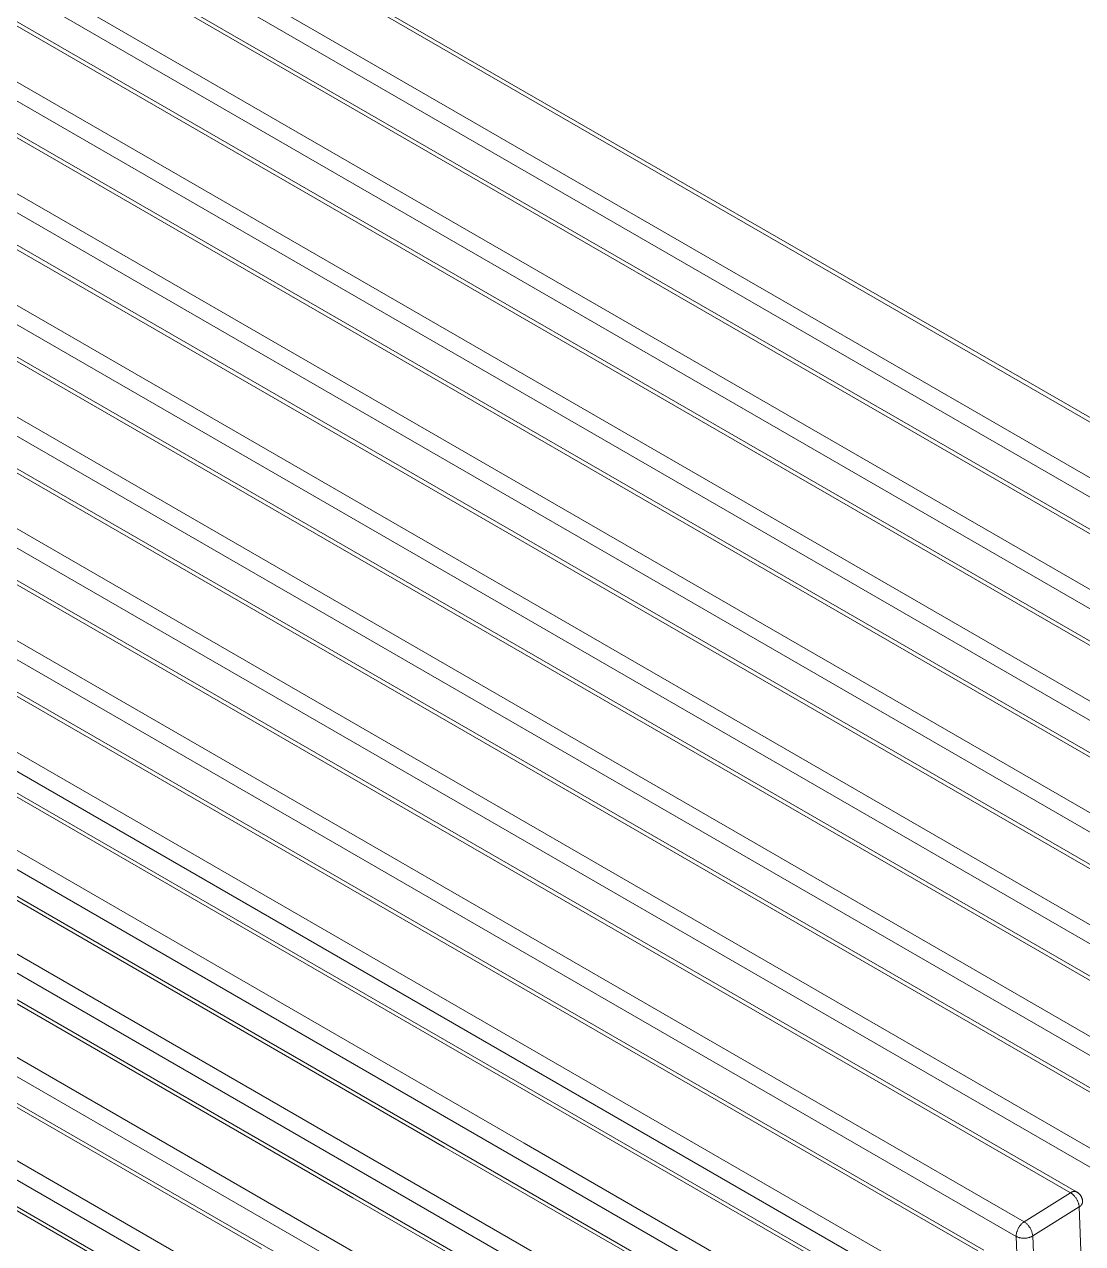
# Model space of a CAD drawing. Header units: millimetres. Extents: x -30 to 4992, y -440 to 3111.
# Drawn here: x 1164.2 to 1460.3, y 197.8 to 539.1 of the extents above; entities that cross this region are included whole.
import ezdxf

# ---------------------------------------------------------------- set-up
doc = ezdxf.new("R2010")
doc.units = ezdxf.units.MM
doc.layers.add('ZANO_R', color=7, linetype='Continuous', lineweight=0)

msp = doc.modelspace()

# ---------------------------------------------------------------- linework, layer by layer
at = {"layer": 'ZANO_R'}
for p, q in [((1638.79, 325.94), (807.44, 805.92)), ((809.2, 806.14), (1640.51, 326.18)), ((794.45, 797.79), (1625.8, 317.81)), ((1623.58, 313.73), (792.23, 793.71)), ((1612.81, 309.67), (781.46, 789.65)), ((783.21, 789.87), (1614.52, 309.91)), ((768.46, 781.52), (1599.81, 301.54)), ((1597.59, 297.46), (766.24, 777.44)), ((1586.82, 293.4), (755.47, 773.38)), ((757.23, 773.6), (1588.53, 293.64)), ((742.48, 765.25), (1573.83, 285.27)), ((1571.61, 281.19), (740.26, 761.17)), ((1560.84, 277.13), (729.49, 757.11)), ((731.24, 757.32), (1562.55, 277.37)), ((716.49, 748.98), (1547.84, 269)), ((1545.62, 264.92), (714.27, 744.9)), ((1534.85, 260.86), (703.5, 740.84)), ((705.26, 741.05), (1536.56, 261.1)), ((690.51, 732.71), (1521.86, 252.72)), ((1519.64, 248.65), (688.29, 728.63)), ((1508.86, 244.59), (677.51, 724.57)), ((679.27, 724.78), (1510.58, 244.83)), ((664.52, 716.43), (1495.87, 236.45)), ((1493.65, 232.38), (662.3, 712.36)), ((1482.88, 228.32), (651.53, 708.3)), ((653.28, 708.51), (1484.59, 228.56)), ((638.54, 700.16), (1469.89, 220.18)), ((1467.66, 216.11), (636.31, 696.09)), ((1456.89, 212.05), (625.54, 692.03)), ((627.3, 692.24), (1458.61, 212.28)), ((612.55, 683.89), (1443.9, 203.91)), ((1441.68, 199.84), (610.33, 679.82)), ((601.31, 675.97), (1432.62, 196.01)), ((1430.91, 195.78), (599.56, 675.76)), ((586.57, 667.62), (1417.92, 187.64)), ((1415.69, 183.57), (584.34, 663.55)), ((1407.36, 181.24), (576.01, 661.22)), ((577.65, 661.39), (1409, 181.41)), ((563.01, 653.71), (1304.01, 225.9)), ((1392.03, 169.71), (560.68, 649.69)), ((1281.66, 224.86), (550.93, 646.74)), ((552.57, 646.91), (1383.92, 166.93)), ((537.93, 639.23), (1369.28, 159.25)), ((1275.15, 208.23), (535.6, 635.21)), ((1256.08, 210.67), (525.85, 632.26)), ((527.49, 632.43), (1358.84, 152.45)), ((512.85, 624.76), (1344.2, 144.77)), ((502.41, 617.95), (1333.76, 137.97)), ((1341.88, 140.75), (510.52, 620.73)), ((487.77, 610.28), (1319.12, 130.29)), ((1223.98, 179.86), (485.44, 606.25)), ((477.33, 603.47), (1308.68, 123.49)), ((1307.04, 123.32), (1088.33, 249.6)), ((1230.49, 196.48), (1139.3, 249.13)), ((1377.29, 183.59), (1304.01, 225.9)), ((1281.66, 224.86), (1365.21, 176.62)), ((1443.9, 203.91), (1456.89, 212.05)), ((1456.89, 212.05), (1456.94, 212.08)), ((1456.89, 212.05), (1457.05, 211.94)), ((1456.94, 212.08), (1456.99, 212.12)), ((1456.99, 212.12), (1457.04, 212.15)), ((1457.04, 212.15), (1457.09, 212.18)), ((1457.05, 211.94), (1457.2, 211.84)), ((1457.09, 212.18), (1457.14, 212.21)), ((1457.14, 212.21), (1457.19, 212.23)), ((1457.19, 212.23), (1457.24, 212.26)), ((1457.2, 211.84), (1457.34, 211.72)), ((1457.24, 212.26), (1457.29, 212.28)), ((1457.29, 212.28), (1457.35, 212.3)), ((1457.34, 211.72), (1457.49, 211.61)), ((1457.35, 212.3), (1457.4, 212.32)), ((1457.4, 212.32), (1457.46, 212.34)), ((1457.46, 212.34), (1457.51, 212.36)), ((1457.51, 212.36), (1457.57, 212.37)), ((1457.57, 212.37), (1457.63, 212.38)), ((1457.63, 212.38), (1457.68, 212.39)), ((1457.68, 212.39), (1457.74, 212.4)), ((1457.74, 212.4), (1457.8, 212.41)), ((1457.8, 212.41), (1457.86, 212.41)), ((1457.86, 212.41), (1457.92, 212.41)), ((1457.92, 212.41), (1457.97, 212.41)), ((1457.97, 212.41), (1458.03, 212.41)), ((1458.03, 212.41), (1458.09, 212.41)), ((1458.09, 212.41), (1458.15, 212.4)), ((1458.15, 212.4), (1458.21, 212.39)), ((1458.21, 212.39), (1458.26, 212.38)), ((1458.26, 212.38), (1458.32, 212.37)), ((1458.32, 212.37), (1458.38, 212.36)), ((1458.38, 212.36), (1458.43, 212.34)), ((1458.43, 212.34), (1458.49, 212.32)), ((1458.49, 212.32), (1458.54, 212.3)), ((1458.54, 212.3), (1458.6, 212.28)), ((1458.6, 212.28), (1458.65, 212.26)), ((1458.65, 212.26), (1458.75, 212.2)), ((1458.75, 212.2), (1458.84, 212.14)), ((1458.84, 212.14), (1458.93, 212.07)), ((1458.93, 212.07), (1459.02, 212)), ((1459.02, 212), (1459.11, 211.93)), ((1459.11, 211.93), (1459.2, 211.86)), ((1459.2, 211.86), (1459.28, 211.78)), ((1459.28, 211.78), (1459.36, 211.7)), ((1459.36, 211.7), (1459.44, 211.62)), ((1256.08, 210.67), (1340.13, 162.14)), ((1275.15, 208.23), (1347.56, 166.43)), ((1457.49, 211.61), (1457.62, 211.48)), ((1457.62, 211.48), (1457.76, 211.35)), ((1457.76, 211.35), (1457.89, 211.22)), ((1457.89, 211.22), (1458.01, 211.09)), ((1458.01, 211.09), (1458.13, 210.94)), ((1458.13, 210.94), (1458.24, 210.8)), ((1458.24, 210.8), (1458.35, 210.65)), ((1458.35, 210.65), (1458.46, 210.5)), ((1458.46, 210.5), (1458.56, 210.34)), ((1458.56, 210.34), (1458.65, 210.18)), ((1458.65, 210.18), (1458.74, 210.02)), ((1458.74, 210.02), (1458.82, 209.86)), ((1458.82, 209.86), (1458.9, 209.69)), ((1458.9, 209.69), (1458.97, 209.52)), ((1458.97, 209.52), (1459.03, 209.34)), ((1459.03, 209.34), (1459.09, 209.17)), ((1459.09, 209.17), (1459.14, 208.99)), ((1459.14, 208.99), (1459.19, 208.81)), ((1459.19, 208.81), (1459.23, 208.63)), ((1459.23, 208.63), (1459.27, 208.45)), ((1459.27, 208.45), (1459.29, 208.27)), ((1459.29, 208.27), (1459.31, 208.08)), ((1459.44, 211.62), (1459.51, 211.53)), ((1459.51, 211.53), (1459.58, 211.44)), ((1459.57, 208.24), (1459.52, 208.2)), ((1459.61, 208.28), (1459.57, 208.24)), ((1459.58, 211.44), (1459.65, 211.35)), ((1459.66, 208.31), (1459.61, 208.28)), ((1459.65, 211.35), (1459.72, 211.26)), ((1459.7, 208.35), (1459.66, 208.31)), ((1459.75, 208.39), (1459.7, 208.35)), ((1459.72, 211.26), (1459.78, 211.16)), ((1459.79, 208.44), (1459.75, 208.39)), ((1459.78, 211.16), (1459.84, 211.07)), ((1459.83, 208.48), (1459.79, 208.44)), ((1459.87, 208.52), (1459.83, 208.48)), ((1459.84, 211.07), (1459.89, 210.97)), ((1459.91, 208.57), (1459.87, 208.52)), ((1459.89, 210.97), (1459.94, 210.87)), ((1459.94, 208.62), (1459.91, 208.57)), ((1459.94, 210.87), (1459.99, 210.76)), ((1459.98, 208.67), (1459.94, 208.62)), ((1460.01, 208.72), (1459.98, 208.67)), ((1459.99, 210.76), (1460.04, 210.66)), ((1460.04, 208.77), (1460.01, 208.72)), ((1460.04, 210.66), (1460.08, 210.55)), ((1460.07, 208.82), (1460.04, 208.77)), ((1460.1, 208.87), (1460.07, 208.82)), ((1460.08, 210.55), (1460.11, 210.45)), ((1460.12, 208.92), (1460.1, 208.87)), ((1460.11, 210.45), (1460.15, 210.34)), ((1460.14, 208.98), (1460.12, 208.92)), ((1460.17, 209.03), (1460.14, 208.98)), ((1460.15, 210.34), (1460.18, 210.23)), ((1460.19, 209.09), (1460.17, 209.03)), ((1460.18, 210.23), (1460.2, 210.12)), ((1460.2, 209.15), (1460.19, 209.09)), ((1460.2, 210.12), (1460.22, 210.01)), ((1460.22, 209.2), (1460.2, 209.15)), ((1460.22, 210.01), (1460.24, 209.89)), ((1460.23, 209.26), (1460.22, 209.2)), ((1460.25, 209.32), (1460.23, 209.26)), ((1460.24, 209.89), (1460.26, 209.78)), ((1460.26, 209.38), (1460.25, 209.32)), ((1460.26, 209.78), (1460.27, 209.67)), ((1460.27, 209.5), (1460.26, 209.44)), ((1460.26, 209.44), (1460.26, 209.38)), ((1460.27, 209.67), (1460.27, 209.56)), ((1460.27, 209.56), (1460.27, 209.5)), ((1459.31, 208.08), (1446.32, 199.95)), ((1459.37, 208.11), (1459.31, 208.08)), ((1459.86, 193.4), (1459.31, 208.08)), ((1459.42, 208.14), (1459.37, 208.11)), ((1459.47, 208.17), (1459.42, 208.14)), ((1459.52, 208.2), (1459.47, 208.17)), ((1441.92, 201.24), (1441.97, 201.41)), ((1441.97, 201.41), (1442.04, 201.58)), ((1442.04, 201.58), (1442.11, 201.74)), ((1442.11, 201.74), (1442.18, 201.9)), ((1442.18, 201.9), (1442.26, 202.06)), ((1442.26, 202.06), (1442.35, 202.22)), ((1442.35, 202.22), (1442.44, 202.37)), ((1442.44, 202.37), (1442.53, 202.52)), ((1442.53, 202.52), (1442.63, 202.67)), ((1442.63, 202.67), (1442.74, 202.81)), ((1442.74, 202.81), (1442.85, 202.95)), ((1442.85, 202.95), (1442.97, 203.09)), ((1442.97, 203.09), (1443.09, 203.22)), ((1443.09, 203.22), (1443.21, 203.35)), ((1443.21, 203.35), (1443.34, 203.47)), ((1443.34, 203.47), (1443.48, 203.59)), ((1443.48, 203.59), (1443.61, 203.7)), ((1443.61, 203.7), (1443.76, 203.81)), ((1443.76, 203.81), (1443.9, 203.91)), ((1443.9, 203.91), (1444.05, 203.81)), ((1444.05, 203.81), (1444.2, 203.7)), ((1444.2, 203.7), (1444.35, 203.59)), ((1444.35, 203.59), (1444.49, 203.47)), ((1444.49, 203.47), (1444.63, 203.35)), ((1444.63, 203.35), (1444.76, 203.22)), ((1444.76, 203.22), (1444.89, 203.09)), ((1444.89, 203.09), (1445.02, 202.95)), ((1445.02, 202.95), (1445.14, 202.81)), ((1445.14, 202.81), (1445.25, 202.66)), ((1445.25, 202.66), (1445.36, 202.52)), ((1445.36, 202.52), (1445.47, 202.36)), ((1445.47, 202.36), (1445.56, 202.21)), ((1445.56, 202.21), (1445.66, 202.05)), ((1445.66, 202.05), (1445.75, 201.89)), ((1445.75, 201.89), (1445.83, 201.72)), ((1445.83, 201.72), (1445.91, 201.55)), ((1445.91, 201.55), (1445.98, 201.38)), ((1441.68, 199.84), (1441.69, 200.01)), ((1441.83, 199.76), (1441.68, 199.84)), ((1442.23, 185.15), (1441.68, 199.84)), ((1441.69, 200.01), (1441.7, 200.19)), ((1441.7, 200.19), (1441.72, 200.37)), ((1441.72, 200.37), (1441.75, 200.55)), ((1441.75, 200.55), (1441.78, 200.72)), ((1441.78, 200.72), (1441.82, 200.9)), ((1441.82, 200.9), (1441.87, 201.07)), ((1441.99, 199.69), (1441.83, 199.76)), ((1441.87, 201.07), (1441.92, 201.24)), ((1442.15, 199.63), (1441.99, 199.69)), ((1442.32, 199.57), (1442.15, 199.63)), ((1442.48, 199.52), (1442.32, 199.57)), ((1442.65, 199.47), (1442.48, 199.52)), ((1442.81, 199.43), (1442.65, 199.47)), ((1442.98, 199.4), (1442.81, 199.43)), ((1443.15, 199.37), (1442.98, 199.4)), ((1443.32, 199.35), (1443.15, 199.37)), ((1443.5, 199.33), (1443.32, 199.35)), ((1443.67, 199.32), (1443.5, 199.33)), ((1443.84, 199.31), (1443.67, 199.32)), ((1444.01, 199.31), (1443.84, 199.31)), ((1444.19, 199.32), (1444.01, 199.31)), ((1444.36, 199.33), (1444.19, 199.32)), ((1444.53, 199.35), (1444.36, 199.33)), ((1444.7, 199.38), (1444.53, 199.35)), ((1444.87, 199.41), (1444.7, 199.38)), ((1445.04, 199.45), (1444.87, 199.41)), ((1445.21, 199.49), (1445.04, 199.45)), ((1445.37, 199.54), (1445.21, 199.49)), ((1445.54, 199.59), (1445.37, 199.54)), ((1445.7, 199.65), (1445.54, 199.59)), ((1445.86, 199.72), (1445.7, 199.65)), ((1446.01, 199.79), (1445.86, 199.72)), ((1445.98, 201.38), (1446.04, 201.21)), ((1446.17, 199.87), (1446.01, 199.79)), ((1446.04, 201.21), (1446.1, 201.03)), ((1446.1, 201.03), (1446.15, 200.86)), ((1446.15, 200.86), (1446.2, 200.68)), ((1446.32, 199.95), (1446.17, 199.87)), ((1446.2, 200.68), (1446.24, 200.5)), ((1446.24, 200.5), (1446.27, 200.31)), ((1446.27, 200.31), (1446.3, 200.13)), ((1446.3, 200.13), (1446.32, 199.95)), ((1446.32, 199.95), (1446.87, 185.26))]:
    msp.add_line(p, q, dxfattribs=at)

doc.saveas('drawing.dxf')
